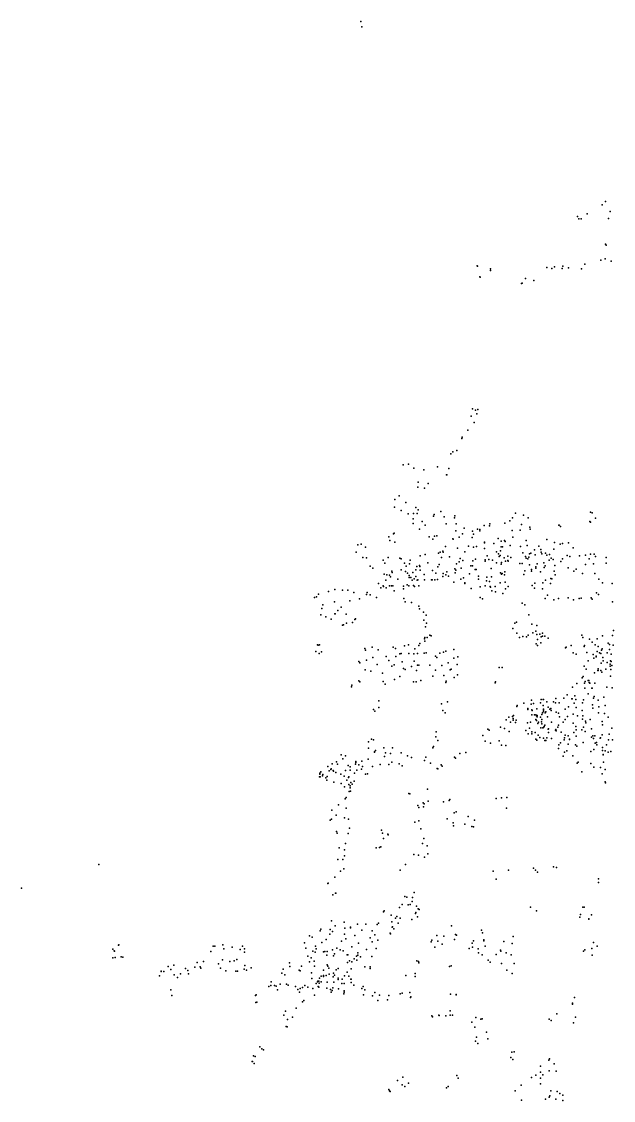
# Model space of a CAD drawing. Header units: millimetres. Extents: x -60275265 to 22802890, y -38578442 to 24337084.
# Drawn here: x 3478622 to 7992622, y -14129304 to -5898304 of the extents above; entities that cross this region are included whole.
import ezdxf

# ---------------------------------------------------------------- set-up
doc = ezdxf.new("R2010")
doc.units = ezdxf.units.MM
doc.header["$MEASUREMENT"] = 0
doc.layers.add('particles', color=7, linetype='Continuous', true_color=0x000000)

msp = doc.modelspace()

# ---------------------------------------------------------------- linework, layer by layer
at = {"layer": 'particles', "color": 93, "true_color": 0x67d435}
for p in [(6066622, -5898304), (6073622, -5937304), (7906622, -7297304), (7932622, -7270304), (7719622, -7385304), (7729622, -7403304), (7747622, -7404304), (7791622, -7364304), (7955622, -7400304), (7967622, -7347304), (7931622, -7595304), (7931622, -7595304), (7936622, -7603304), (7896622, -7718304), (7928622, -7709304), (7974622, -7725304), (6953622, -7762304), (6956622, -7765304), (7054622, -7798304), (7055622, -7785304), (7485622, -7775304), (7522622, -7781304), (7543622, -7768304), (7602622, -7781304), (7607622, -7765304), (7650622, -7778304), (7748622, -7784304), (7773622, -7749304), (6974622, -7846304), (6975622, -7847304), (7292622, -7896304), (7295622, -7895304), (7322622, -7857304), (7384622, -7873304), (6917622, -8852304), (6939622, -8863304), (6958622, -8857304), (6908622, -8909304), (6930622, -8956304), (6949622, -8891304), (6882622, -9015304), (6836622, -9079304), (6838622, -9068304), (6753622, -9197304), (6767622, -9181304), (6798622, -9171304), (6388622, -9280304), (6429622, -9275304), (6650622, -9295304), (6471622, -9306304), (6547622, -9317304), (6720622, -9357304), (6722622, -9357304), (6736622, -9308304), (6499622, -9451304), (6503622, -9411304), (6550622, -9457304), (6580622, -9422304), (6325622, -9544304), (6359622, -9517304), (6322622, -9603304), (6374622, -9627304), (6408622, -9568304), (6484622, -9606304), (6502622, -9622304), (6427622, -9653304), (6464622, -9693304), (6467622, -9651304), (6495622, -9650304), (6621622, -9671304), (6625622, -9659304), (6676622, -9637304), (6700622, -9677304), (6780622, -9685304), (6783622, -9668304), (7201622, -9706304), (7223622, -9685304), (7244622, -9648304), (7306622, -9664304), (7342622, -9683304), (7811622, -9711304), (7818622, -9641304), (7829622, -9646304), (7856622, -9687304), (6464622, -9728304), (6512622, -9771304), (6534622, -9713304), (6556622, -9739304), (6717622, -9731304), (6791622, -9784304), (6792622, -9730304), (6853622, -9763304), (6917622, -9787304), (6956622, -9771304), (6973622, -9773304), (6973622, -9784304), (7007622, -9742304), (7048622, -9744304), (7049622, -9729304), (7165622, -9726304), (7220622, -9781304), (7282622, -9777304), (7290622, -9734304), (7355622, -9756304), (7358622, -9770304), (7575622, -9741304), (7578622, -9740304), (7588622, -9751304), (7818622, -9718304), (6280622, -9828304), (6287622, -9857304), (6315622, -9805304), (6319622, -9801304), (6324622, -9870304), (6586622, -9828304), (6614622, -9847304), (6628622, -9824304), (6646622, -9822304), (6766622, -9845304), (6769622, -9847304), (6816622, -9831304), (6842622, -9807304), (6915622, -9835304), (6926622, -9809304), (7008622, -9875304), (7009622, -9870304), (7114622, -9843304), (7137622, -9861304), (7161622, -9857304), (7167622, -9864304), (7225622, -9832304), (7326622, -9857304), (7483622, -9849304), (7542622, -9873304), (7650622, -9876304), (6031622, -9947304), (6042622, -9890304), (6069622, -9884304), (6100622, -9909304), (6658622, -9953304), (6671622, -9947304), (6691622, -9938304), (6693622, -9946304), (6712622, -9902304), (6802622, -9916304), (6859622, -9944304), (6886622, -9900304), (6924622, -9907304), (6948622, -9904304), (7008622, -9919304), (7081622, -9879304), (7101622, -9944304), (7130622, -9935304), (7136622, -9906304), (7145622, -9906304), (7204622, -9894304), (7283622, -9902304), (7300622, -9950304), (7333622, -9894304), (7352622, -9958304), (7363622, -9955304), (7390622, -9929304), (7422622, -9900304), (7439622, -9927304), (7440622, -9946304), (7474622, -9955304), (7537622, -9922304), (7586622, -9886304), (7603622, -9880304), (7685622, -9913304), (6082622, -9987304), (6108622, -9989304), (6236622, -10007304), (6248622, -10029304), (6274622, -9986304), (6364622, -9993304), (6374622, -9997304), (6399622, -10031304), (6437622, -10035304), (6442622, -10006304), (6517622, -9973304), (6557622, -9965304), (6577622, -10027304), (6663622, -10040304), (6680622, -9988304), (6741622, -9981304), (6794622, -10034304), (6815622, -10021304), (6822622, -9995304), (6843622, -10009304), (6919622, -10013304), (6940622, -10000304), (7014622, -10004304), (7014622, -10015304), (7028622, -9973304), (7042622, -10003304), (7071622, -10008304), (7101622, -10028304), (7115622, -9960304), (7121622, -9980304), (7127622, -9972304), (7137622, -10037304), (7138622, -10024304), (7160622, -9990304), (7168622, -10014304), (7186622, -9976304), (7187622, -10009304), (7189622, -10015304), (7210622, -9986304), (7277622, -10032304), (7295622, -10033304), (7322622, -9979304), (7327622, -9992304), (7340622, -9997304), (7348622, -9985304), (7394622, -9967304), (7410622, -10035304), (7446622, -9960304), (7461622, -10028304), (7483622, -9969304), (7501622, -10007304), (7505622, -9963304), (7516622, -9992304), (7532622, -10001304), (7592622, -10018304), (7604622, -9997304), (7638622, -9972304), (7659622, -9979304), (7734622, -9974304), (7779622, -9969304), (7779622, -10039304), (7807622, -9997304), (7816622, -9961304), (7840622, -10036304), (7844622, -9962304), (7855622, -9979304), (7936622, -9988304), (7936622, -10029304), (6136622, -10054304), (6157622, -10069304), (6243622, -10113304), (6264622, -10120304), (6284622, -10121304), (6301622, -10091304), (6305622, -10102304), (6373622, -10080304), (6406622, -10093304), (6411622, -10053304), (6422622, -10107304), (6461622, -10102304), (6485622, -10082304), (6493622, -10055304), (6513622, -10047304), (6515622, -10056304), (6519622, -10084304), (6549622, -10116304), (6612622, -10087304), (6638622, -10106304), (6654622, -10059304), (6694622, -10109304), (6715622, -10118304), (6721622, -10097304), (6783622, -10072304), (6784622, -10105304), (6789622, -10084304), (6832622, -10067304), (6894622, -10112304), (6905622, -10050304), (6918622, -10050304), (6938622, -10078304), (6944622, -10078304), (7060622, -10071304), (7132622, -10104304), (7139622, -10113304), (7143622, -10110304), (7161622, -10119304), (7165622, -10097304), (7309622, -10117304), (7316622, -10089304), (7351622, -10043304), (7368622, -10079304), (7368622, -10092304), (7401622, -10058304), (7401622, -10067304), (7436622, -10097304), (7463622, -10062304), (7472622, -10051304), (7540622, -10092304), (7545622, -10048304), (7547622, -10118304), (7646622, -10065304), (7690622, -10092304), (7707622, -10077304), (7757622, -10108304), (7850622, -10110304), (6201622, -10186304), (6236622, -10204304), (6257622, -10159304), (6283622, -10202304), (6292622, -10134304), (6299622, -10203304), (6309622, -10203304), (6347622, -10153304), (6390622, -10205304), (6419622, -10196304), (6432622, -10204304), (6433622, -10124304), (6433622, -10139304), (6446622, -10140304), (6458622, -10159304), (6468622, -10201304), (6472622, -10150304), (6484622, -10133304), (6496622, -10160304), (6500622, -10157304), (6508622, -10204304), (6552622, -10158304), (6604622, -10158304), (6610622, -10158304), (6630622, -10156304), (6649622, -10155304), (6692622, -10133304), (6735622, -10130304), (6775622, -10174304), (6827622, -10151304), (6848622, -10142304), (6858622, -10181304), (6858622, -10186304), (6859622, -10186304), (6963622, -10129304), (6963622, -10152304), (7013622, -10203304), (7024622, -10164304), (7027622, -10138304), (7047622, -10169304), (7061622, -10135304), (7128622, -10180304), (7166622, -10174304), (7373622, -10200304), (7392622, -10182304), (7454622, -10179304), (7473622, -10159304), (7513622, -10184304), (7515622, -10146304), (7522622, -10150304), (7880622, -10152304), (7908622, -10179304), (7983622, -10186304), (5728622, -10287304), (5743622, -10267304), (5820622, -10245304), (5866622, -10231304), (5926622, -10236304), (5966622, -10236304), (6012622, -10254304), (6110622, -10270304), (6114622, -10255304), (6137622, -10272304), (6219622, -10218304), (6239622, -10208304), (6260622, -10218304), (6319622, -10241304), (6390622, -10225304), (6476622, -10208304), (6908622, -10224304), (6975622, -10211304), (7053622, -10208304), (7054622, -10212304), (7064622, -10242304), (7091622, -10209304), (7093622, -10250304), (7149622, -10261304), (7168622, -10226304), (7189622, -10207304), (7389622, -10220304), (7451622, -10226304), (7490622, -10274304), (7863622, -10256304), (7879622, -10270304), (5711622, -10293304), (5775622, -10349304), (5864622, -10324304), (5915622, -10365304), (5981622, -10317304), (6056622, -10301304), (6185622, -10292304), (6393622, -10300304), (6403622, -10325304), (6451622, -10329304), (6508622, -10357304), (6976622, -10291304), (6993622, -10302304), (7297622, -10335304), (7317622, -10347304), (7472622, -10299304), (7538622, -10311304), (7573622, -10300304), (7648622, -10295304), (7688622, -10309304), (7731622, -10300304), (7745622, -10296304), (7823622, -10295304), (7831622, -10305304), (7985622, -10326304), (5760622, -10424304), (5767622, -10375304), (5798622, -10440304), (5866622, -10417304), (5869622, -10417304), (5891622, -10390304), (5953622, -10419304), (6513622, -10378304), (6543622, -10404304), (6563622, -10426304), (7346622, -10425304), (5839622, -10458304), (5925622, -10503304), (5934622, -10501304), (5955622, -10487304), (6002622, -10483304), (6020622, -10461304), (6024622, -10455304), (6546622, -10466304), (6558622, -10517304), (6566622, -10489304), (7225622, -10528304), (7239622, -10487304), (7254622, -10479304), (7370622, -10496304), (7408622, -10506304), (6551622, -10607304), (6553622, -10597304), (6571622, -10598304), (6591622, -10579304), (6601622, -10585304), (7256622, -10564304), (7276622, -10597304), (7301622, -10590304), (7330622, -10591304), (7342622, -10580304), (7378622, -10562304), (7399622, -10550304), (7408622, -10575304), (7413622, -10613304), (7432622, -10572304), (7442622, -10592304), (7451622, -10563304), (7452622, -10587304), (7469622, -10587304), (7495622, -10602304), (7752622, -10579304), (7760622, -10597304), (7809622, -10611304), (7868622, -10608304), (7909622, -10585304), (7984622, -10583304), (7992622, -10543304), (5734622, -10652304), (5739622, -10656304), (5751622, -10654304), (6095622, -10681304), (6101622, -10694304), (6151622, -10672304), (6197622, -10690304), (6311622, -10670304), (6330622, -10681304), (6399622, -10661304), (6428622, -10653304), (6478622, -10684304), (6507622, -10657304), (6516622, -10643304), (6553622, -10624304), (6774622, -10688304), (7403622, -10645304), (7412622, -10658304), (7438622, -10639304), (7626622, -10677304), (7632622, -10672304), (7670622, -10658304), (7769622, -10666304), (7771622, -10659304), (7831622, -10632304), (7852622, -10652304), (7875622, -10665304), (7902622, -10695304), (7906622, -10684304), (7952622, -10641304), (7962622, -10650304), (7962622, -10689304), (7989622, -10656304), (5722622, -10705304), (5747622, -10718304), (5765622, -10707304), (6051622, -10781304), (6109622, -10771304), (6156622, -10751304), (6260622, -10743304), (6278622, -10772304), (6333622, -10743304), (6364622, -10722304), (6374622, -10718304), (6431622, -10719304), (6469622, -10722304), (6472622, -10778304), (6497622, -10719304), (6549622, -10717304), (6565622, -10714304), (6636622, -10739304), (6644622, -10749304), (6667622, -10716304), (6697622, -10709304), (6714622, -10701304), (6775622, -10756304), (6806622, -10744304), (7684622, -10713304), (7707622, -10724304), (7788622, -10711304), (7799622, -10775304), (7837622, -10728304), (7843622, -10756304), (7860622, -10740304), (7861622, -10745304), (7868622, -10704304), (7887622, -10714304), (7896622, -10718304), (7911622, -10751304), (7915622, -10774304), (7944622, -10713304), (7969622, -10776304), (7975622, -10725304), (7976622, -10779304), (6058622, -10791304), (6098622, -10843304), (6143622, -10854304), (6191622, -10804304), (6302622, -10815304), (6321622, -10806304), (6381622, -10783304), (6392622, -10834304), (6403622, -10842304), (6453622, -10819304), (6491622, -10849304), (6498622, -10807304), (6507622, -10808304), (6593622, -10808304), (6636622, -10847304), (6684622, -10811304), (6731622, -10790304), (6748622, -10844304), (6754622, -10840304), (6801622, -10803304), (7120622, -10827304), (7143622, -10826304), (7770622, -10816304), (7785622, -10838304), (7874622, -10848304), (7875622, -10837304), (7875622, -10848304), (7896622, -10850304), (7899622, -10792304), (7904622, -10862304), (7933622, -10838304), (7944622, -10789304), (7967622, -10816304), (7968622, -10801304), (7973622, -10841304), (7979622, -10811304), (6049622, -10929304), (6059622, -10936304), (6231622, -10870304), (6235622, -10933304), (6323622, -10917304), (6363622, -10894304), (6467622, -10935304), (6488622, -10936304), (6524622, -10925304), (6614622, -10893304), (6698622, -10887304), (6714622, -10940304), (6716622, -10931304), (6778622, -10903304), (6802622, -10883304), (7091622, -10944304), (7093622, -10936304), (7093622, -10936304), (7754622, -10904304), (7762622, -10894304), (7772622, -10946304), (7776622, -10934304), (7799622, -10925304), (7804622, -10925304), (7806622, -10940304), (7812622, -10946304), (7847622, -10867304), (7849622, -10946304), (7971622, -10891304), (5995622, -10973304), (5997622, -10961304), (6250622, -10953304), (7680622, -10976304), (7712622, -10949304), (7774622, -10983304), (7799622, -11028304), (7827622, -10984304), (7831622, -10984304), (7942622, -10975304), (7982622, -10980304), (6202622, -11081304), (6681622, -11104304), (6726622, -11087304), (7308622, -11099304), (7365622, -11106304), (7368622, -11076304), (7382622, -11100304), (7435622, -11096304), (7442622, -11071304), (7457622, -11071304), (7460622, -11071304), (7485622, -11088304), (7535622, -11088304), (7550622, -11095304), (7552622, -11062304), (7578622, -11096304), (7615622, -11059304), (7639622, -11034304), (7674622, -11065304), (7677622, -11066304), (7693622, -11098304), (7697622, -11043304), (7706622, -11070304), (7756622, -11096304), (7764622, -11073304), (7839622, -11059304), (7846622, -11047304), (7875622, -11076304), (7919622, -11052304), (6161622, -11147304), (6172622, -11159304), (6202622, -11132304), (6690622, -11155304), (6709622, -11173304), (7229622, -11191304), (7256622, -11124304), (7257622, -11117304), (7338622, -11138304), (7338622, -11146304), (7369622, -11186304), (7371622, -11149304), (7373622, -11154304), (7391622, -11188304), (7399622, -11187304), (7409622, -11142304), (7411622, -11193304), (7445622, -11184304), (7452622, -11173304), (7457622, -11116304), (7458622, -11151304), (7459622, -11145304), (7459622, -11162304), (7471622, -11171304), (7476622, -11165304), (7495622, -11129304), (7508622, -11145304), (7515622, -11140304), (7518622, -11155304), (7555622, -11167304), (7573622, -11174304), (7624622, -11143304), (7649622, -11125304), (7686622, -11182304), (7709622, -11132304), (7754622, -11154304), (7832622, -11112304), (7835622, -11136304), (7878622, -11173304), (7881622, -11127304), (7924622, -11178304), (7930622, -11116304), (7173622, -11225304), (7195622, -11205304), (7208622, -11243304), (7223622, -11201304), (7227622, -11228304), (7228622, -11216304), (7245622, -11245304), (7250622, -11227304), (7251622, -11227304), (7336622, -11247304), (7360622, -11243304), (7400622, -11222304), (7405622, -11195304), (7406622, -11230304), (7411622, -11202304), (7415622, -11254304), (7420622, -11244304), (7420622, -11244304), (7435622, -11206304), (7444622, -11241304), (7445622, -11224304), (7446622, -11257304), (7465622, -11275304), (7469622, -11265304), (7488622, -11202304), (7521622, -11244304), (7573622, -11266304), (7582622, -11202304), (7610622, -11242304), (7625622, -11222304), (7641622, -11200304), (7684622, -11250304), (7705622, -11276304), (7719622, -11196304), (7756622, -11219304), (7758622, -11194304), (7779622, -11236304), (7781622, -11249304), (7814622, -11223304), (7907622, -11237304), (7909622, -11263304), (7953622, -11204304), (6638622, -11355304), (6639622, -11316304), (6995622, -11345304), (7034622, -11297304), (7045622, -11304304), (7130622, -11280304), (7162622, -11292304), (7196622, -11314304), (7323622, -11307304), (7343622, -11333304), (7351622, -11289304), (7371622, -11318304), (7371622, -11331304), (7394622, -11323304), (7419622, -11343304), (7439622, -11286304), (7454622, -11286304), (7459622, -11285304), (7495622, -11297304), (7497622, -11294304), (7497622, -11322304), (7549622, -11303304), (7553622, -11298304), (7556622, -11309304), (7569622, -11282304), (7594622, -11319304), (7625622, -11343304), (7647622, -11347304), (7690622, -11321304), (7707622, -11351304), (7709622, -11302304), (7750622, -11301304), (7765622, -11282304), (7776622, -11314304), (7824622, -11357304), (7826622, -11295304), (7835622, -11348304), (7850622, -11347304), (7906622, -11340304), (7959622, -11334304), (7980622, -11288304), (6123622, -11393304), (6146622, -11374304), (6162622, -11377304), (6240622, -11439304), (6307622, -11439304), (6614622, -11438304), (6621622, -11429304), (6654622, -11383304), (7015622, -11389304), (7054622, -11403304), (7121622, -11385304), (7138622, -11418304), (7172622, -11420304), (7401622, -11374304), (7408622, -11381304), (7432622, -11360304), (7459622, -11364304), (7470622, -11382304), (7476622, -11384304), (7484622, -11362304), (7520622, -11367304), (7575622, -11417304), (7588622, -11400304), (7617622, -11377304), (7618622, -11363304), (7648622, -11411304), (7657622, -11375304), (7658622, -11374304), (7702622, -11417304), (7714622, -11425304), (7761622, -11399304), (7840622, -11368304), (7853622, -11403304), (7863622, -11398304), (7865622, -11416304), (7891622, -11366304), (7893622, -11363304), (7908622, -11436304), (7940622, -11417304), (7955622, -11377304), (7985622, -11378304), (5915622, -11493304), (5927622, -11523304), (5949622, -11501304), (6123622, -11441304), (6169622, -11471304), (6170622, -11470304), (6178622, -11460304), (6246622, -11505304), (6253622, -11476304), (6292622, -11481304), (6374622, -11476304), (6422622, -11499304), (6452622, -11513304), (6562622, -11510304), (6779622, -11509304), (6788622, -11519304), (6821622, -11483304), (6866622, -11474304), (7574622, -11443304), (7610622, -11503304), (7620622, -11471304), (7637622, -11462304), (7682622, -11499304), (7819622, -11468304), (7843622, -11452304), (7910622, -11459304), (7913622, -11491304), (7915622, -11492304), (7929622, -11462304), (7952622, -11473304), (7973622, -11466304), (5815622, -11582304), (5837622, -11603304), (5839622, -11598304), (5848622, -11562304), (5881622, -11547304), (5887622, -11563304), (5968622, -11573304), (5985622, -11583304), (6024622, -11563304), (6028622, -11544304), (6028622, -11551304), (6049622, -11568304), (6070622, -11602304), (6072622, -11540304), (6079622, -11581304), (6121622, -11525304), (6155622, -11581304), (6212622, -11565304), (6278622, -11565304), (6301622, -11548304), (6359622, -11561304), (6382622, -11577304), (6552622, -11536304), (6598622, -11557304), (6647622, -11597304), (6652622, -11600304), (6679622, -11569304), (6686622, -11579304), (7716622, -11557304), (7723622, -11549304), (7821622, -11559304), (7842622, -11586304), (7893622, -11589304), (7917622, -11548304), (7930622, -11604304), (5750622, -11659304), (5752622, -11633304), (5754622, -11639304), (5756622, -11660304), (5760622, -11623304), (5773622, -11652304), (5776622, -11642304), (5798622, -11668304), (5806622, -11686304), (5808622, -11658304), (5825622, -11614304), (5854622, -11613304), (5857622, -11618304), (5876622, -11628304), (5912622, -11640304), (5938622, -11654304), (5949622, -11611304), (5959622, -11686304), (5972622, -11665304), (5973622, -11661304), (5984622, -11609304), (6018622, -11632304), (6034622, -11610304), (6101622, -11640304), (6116622, -11638304), (7751622, -11622304), (7907622, -11638304), (5860622, -11700304), (5915622, -11711304), (5940622, -11737304), (5974622, -11718304), (5983622, -11728304), (5985622, -11744304), (5987622, -11770304), (5988622, -11704304), (6000622, -11716304), (6015622, -11694304), (6574622, -11755304), (7930622, -11699304), (7932622, -11705304), (5945622, -11829304), (5953622, -11818304), (5977622, -11771304), (6432622, -11788304), (6440622, -11790304), (6578622, -11847304), (6695622, -11852304), (6738622, -11841304), (6745622, -11834304), (7098622, -11825304), (7139622, -11821304), (7178622, -11817304), (5844622, -11914304), (5895622, -11874304), (5953622, -11899304), (6500622, -11879304), (6509622, -11894304), (6540622, -11858304), (6544622, -11890304), (6548622, -11865304), (6792622, -11926304), (7176622, -11898304), (5832622, -11991304), (5841622, -11984304), (5877622, -11952304), (5941622, -11974304), (5972622, -11983304), (6478622, -12006304), (6507622, -11997304), (6724622, -11981304), (6771622, -12010304), (6778622, -11936304), (6885622, -11963304), (6932622, -11992304), (5880622, -12077304), (5884622, -12089304), (5970622, -12093304), (5979622, -12053304), (6223622, -12066304), (6230622, -12090304), (6271622, -12098304), (6524622, -12058304), (6772622, -12033304), (6860622, -12021304), (6911622, -12040304), (6913622, -12040304), (6925622, -12041304), (5948622, -12168304), (6238622, -12131304), (6274622, -12103304), (6535622, -12170304), (6547622, -12131304), (5901622, -12202304), (5941622, -12216304), (5942622, -12262304), (6183622, -12201304), (6209622, -12200304), (6219622, -12195304), (6469622, -12254304), (6505622, -12258304), (6572622, -12186304), (6577622, -12247304), (4066622, -12330304), (5891622, -12290304), (5928622, -12292304), (6405622, -12330304), (6550622, -12273304), (5868622, -12425304), (5911622, -12379304), (5936622, -12362304), (6365622, -12372304), (7074622, -12381304), (7193622, -12373304), (7382622, -12356304), (7397622, -12372304), (7413622, -12387304), (7534622, -12348304), (7557622, -12353304), (3478622, -12509304), (5814622, -12474304), (5817622, -12472304), (7098622, -12442304), (7878622, -12438304), (7878622, -12467304), (7878622, -12467304), (5851622, -12560304), (5872622, -12549304), (5874622, -12547304), (6402622, -12572304), (6416622, -12579304), (6459622, -12582304), (6472622, -12543304), (6360622, -12656304), (6380622, -12633304), (6427622, -12636304), (6442622, -12635304), (6456622, -12612304), (6489622, -12647304), (6502622, -12667304), (6510622, -12672304), (7360622, -12654304), (7759622, -12655304), (7768622, -12655304), (6239622, -12690304), (6244622, -12683304), (6297622, -12716304), (6331622, -12739304), (6340622, -12726304), (6365622, -12739304), (6454622, -12749304), (6483622, -12703304), (6486622, -12695304), (6498622, -12729304), (7405622, -12683304), (7735622, -12730304), (7741622, -12710304), (7804622, -12744304), (7805622, -12745304), (7825622, -12713304), (5756622, -12835304), (5760622, -12823304), (5832622, -12826304), (5842622, -12758304), (5850622, -12839304), (5871622, -12796304), (5939622, -12769304), (5943622, -12816304), (5987622, -12808304), (5987622, -12812304), (6041622, -12784304), (6072622, -12830304), (6103622, -12783304), (6153622, -12836304), (6191622, -12788304), (6199622, -12776304), (6302622, -12767304), (6305622, -12806304), (6307622, -12805304), (6316622, -12820304), (6351622, -12776304), (6757622, -12797304), (6985622, -12831304), (5675622, -12874304), (5695622, -12883304), (5800622, -12902304), (5830622, -12861304), (5919622, -12915304), (5941622, -12861304), (5952622, -12897304), (6019622, -12870304), (6136622, -12889304), (6152622, -12919304), (6172622, -12865304), (6195622, -12907304), (6290622, -12852304), (6291622, -12858304), (6603622, -12919304), (6606622, -12906304), (6644622, -12871304), (6654622, -12914304), (6699622, -12875304), (6780622, -12902304), (6787622, -12863304), (6794622, -12867304), (6924622, -12912304), (6994622, -12850304), (7004622, -12905304), (7004622, -12912304), (7157622, -12917304), (7228622, -12878304), (4173622, -12976304), (4184622, -12988304), (4186622, -12990304), (4217622, -12944304), (4220622, -12943304), (4921622, -12993304), (4940622, -12953304), (4951622, -12953304), (5014622, -12943304), (5021622, -12972304), (5083622, -12960304), (5146622, -12977304), (5164622, -12953304), (5179622, -12972304), (5179622, -12999304), (5635622, -12927304), (5646622, -12967304), (5699622, -12989304), (5718622, -12999304), (5721622, -12952304), (5726622, -12973304), (5769622, -12924304), (5780622, -12995304), (5790622, -12994304), (5808622, -12994304), (5850622, -12980304), (5882622, -12967304), (5907622, -12981304), (5931622, -12988304), (5998622, -12958304), (6042622, -13002304), (6047622, -12930304), (6108622, -12977304), (6182622, -12969304), (6629622, -12960304), (6687622, -12938304), (6891622, -12969304), (6915622, -12929304), (6918622, -12960304), (6960622, -12973304), (6963622, -13002304), (7015622, -12953304), (7131622, -12983304), (7133622, -12991304), (7175622, -13004304), (7219622, -12931304), (7765622, -12991304), (7774622, -12979304), (7827622, -12971304), (7839622, -12924304), (7868622, -12951304), (4173622, -13042304), (4191622, -13039304), (4237622, -13033304), (4249622, -13037304), (4816622, -13076304), (4865622, -13070304), (5010622, -13056304), (5067622, -13070304), (5099622, -13065304), (5120622, -13055304), (5521622, -13080304), (5662622, -13029304), (5673622, -13071304), (5687622, -13040304), (5709622, -13067304), (5806622, -13022304), (5856622, -13027304), (5864622, -13010304), (5962622, -13017304), (5964622, -13077304), (5967622, -13017304), (5979622, -13065304), (5996622, -13072304), (6014622, -13049304), (6032622, -13029304), (6034622, -13059304), (6043622, -13021304), (6064622, -13034304), (6150622, -13031304), (6492622, -13065304), (6506622, -13069304), (6508622, -13080304), (6991622, -13018304), (7037622, -13058304), (7053622, -13075304), (7097622, -13016304), (7139622, -13084304), (7212622, -13018304), (7234622, -13085304), (7829622, -13020304), (4542622, -13142304), (4542622, -13145304), (4563622, -13145304), (4597622, -13107304), (4616622, -13131304), (4640622, -13098304), (4690622, -13163304), (4729622, -13122304), (4745622, -13137304), (4752622, -13163304), (4799622, -13113304), (4841622, -13109304), (4846622, -13120304), (4979622, -13087304), (4995622, -13119304), (5037622, -13141304), (5112622, -13144304), (5125622, -13142304), (5175622, -13127304), (5180622, -13099304), (5194622, -13136304), (5230622, -13117304), (5463622, -13157304), (5472622, -13128304), (5525622, -13106304), (5594622, -13135304), (5603622, -13140304), (5612622, -13105304), (5688622, -13156304), (5712622, -13104304), (5780622, -13134304), (5810622, -13094304), (5814622, -13105304), (5822622, -13119304), (5823622, -13167304), (5858622, -13159304), (5878622, -13132304), (5893622, -13123304), (5962622, -13151304), (5992622, -13126304), (6097622, -13109304), (6136622, -13122304), (6137622, -13111304), (6480622, -13161304), (6743622, -13107304), (6754622, -13101304), (7178622, -13136304), (7219622, -13161304), (4530622, -13179304), (4643622, -13170304), (4667622, -13190304), (5379622, -13251304), (5381622, -13223304), (5451622, -13242304), (5486622, -13171304), (5499622, -13242304), (5512622, -13249304), (5638622, -13251304), (5693622, -13199304), (5726622, -13237304), (5735622, -13223304), (5737622, -13218304), (5744622, -13218304), (5748622, -13235304), (5751622, -13196304), (5763622, -13182304), (5764622, -13223304), (5781622, -13177304), (5781622, -13184304), (5800622, -13175304), (5808622, -13228304), (5854622, -13186304), (5859622, -13228304), (5864622, -13173304), (5892622, -13207304), (5893622, -13196304), (5921622, -13238304), (5923622, -13203304), (5938622, -13238304), (5940622, -13179304), (5975622, -13182304), (5990622, -13204304), (5992622, -13230304), (5993622, -13205304), (6012622, -13249304), (6409622, -13176304), (6481622, -13183304), (4616622, -13284304), (4624622, -13329304), (5263622, -13329304), (5266622, -13323304), (5363622, -13260304), (5408622, -13252304), (5421622, -13257304), (5429622, -13286304), (5566622, -13259304), (5586622, -13283304), (5598622, -13303304), (5604622, -13275304), (5621622, -13268304), (5661622, -13264304), (5699622, -13275304), (5712622, -13325304), (5741622, -13260304), (5745622, -13265304), (5807622, -13272304), (5834622, -13282304), (5838622, -13304304), (5848622, -13291304), (5853622, -13271304), (5894622, -13278304), (5935622, -13315304), (5938622, -13304304), (5939622, -13294304), (6074622, -13274304), (6083622, -13261304), (6085622, -13324304), (6095622, -13285304), (6155622, -13330304), (6173622, -13306304), (6207622, -13327304), (6278622, -13329304), (6365622, -13316304), (6380622, -13311304), (6439622, -13305304), (6749622, -13318304), (6793622, -13322304), (6793622, -13323304), (5265622, -13383304), (5273622, -13380304), (5620622, -13378304), (5630622, -13367304), (6195622, -13366304), (6268622, -13361304), (6444622, -13344304), (6447622, -13339304), (7679622, -13394304), (7680622, -13386304), (7694622, -13343304), (5478622, -13478304), (5490622, -13448304), (5544622, -13493304), (5573622, -13424304), (6607622, -13483304), (6613622, -13492304), (6660622, -13479304), (6664622, -13482304), (6714622, -13484304), (6746622, -13445304), (6747622, -13479304), (6764622, -13479304), (6942622, -13497304), (7560622, -13468304), (7702622, -13493304), (5495622, -13565304), (5504622, -13567304), (5504622, -13568304), (5506622, -13511304), (6912622, -13533304), (6935622, -13570304), (6980622, -13508304), (6990622, -13507304), (7502622, -13510304), (7518622, -13519304), (7687622, -13536304), (6948622, -13646304), (7025622, -13608304), (7033622, -13659304), (5296622, -13720304), (5310622, -13735304), (5323622, -13744304), (6940622, -13677304), (6958622, -13694304), (5246622, -13790304), (5260622, -13793304), (7210622, -13802304), (7216622, -13761304), (7226622, -13818304), (7235622, -13759304), (7499622, -13821304), (7505622, -13812304), (5236622, -13832304), (5238622, -13832304), (5251622, -13848304), (7437622, -13867304), (7502622, -13904304), (7540622, -13851304), (7555622, -13907304), (6345622, -13978304), (6386622, -13952304), (6798622, -13940304), (6808622, -13959304), (7367622, -13953304), (7399622, -13936304), (7435622, -13913304), (7437622, -13960304), (7454622, -13933304), (6280622, -14045304), (6285622, -14056304), (6288622, -14062304), (6381622, -14009304), (6400622, -14023304), (6429622, -13998304), (6719622, -14032304), (6731622, -14023304), (7242622, -14056304), (7288622, -14013304), (7435622, -14003304), (7515622, -14057304), (7563622, -14062304), (7292622, -14127304), (7475622, -14119304), (7501622, -14103304), (7507622, -14094304), (7553622, -14120304), (7583622, -14077304), (7605622, -14088304), (7607622, -14129304)]:
    msp.add_point(p, dxfattribs=at)

doc.saveas('drawing.dxf')
